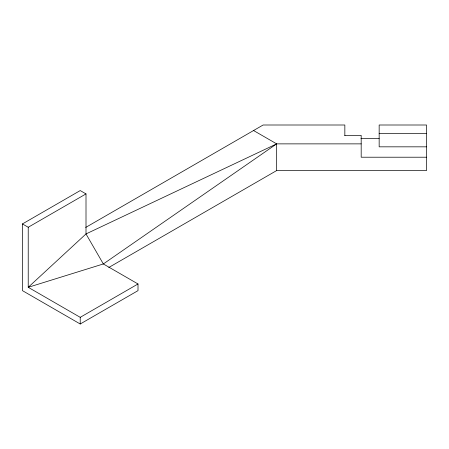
<?xml version="1.0" encoding="UTF-8"?>
<svg xmlns="http://www.w3.org/2000/svg" width="449" height="449" viewBox="0 0 449 449"><rect width="100%" height="100%" fill="white"/><g stroke="black" fill="none" stroke-linecap="round" stroke-linejoin="round"><path stroke-width="0.67" d="M361.181 143.871L276.668 143.871L103.337 263.956L28.225 287.309L28.225 227.261L86.006 193.906L86.006 233.935L103.337 263.956L138.006 283.97L138.006 290.643L80.225 323.998L22.45 290.643L22.45 223.928L80.225 190.567L86.006 193.906M85.68 227.452L263.131 125.002L344.843 125.002L344.843 135.677M108.793 267.481L276.668 170.558L426.55 170.558L426.55 125.002L379.158 125.002L379.158 146.834L426.55 146.834M276.668 170.558L276.668 143.871L86.006 233.935L28.225 287.309L80.225 317.331L138.006 283.97M379.158 133.493L426.55 133.493M344.843 135.379L361.181 135.379L361.181 157.212L426.55 157.212M360.951 138.343L379.158 138.343M253.556 130.524L276.668 143.871M22.45 223.928L28.225 227.261M80.225 317.331L80.225 323.998"/></g></svg>
